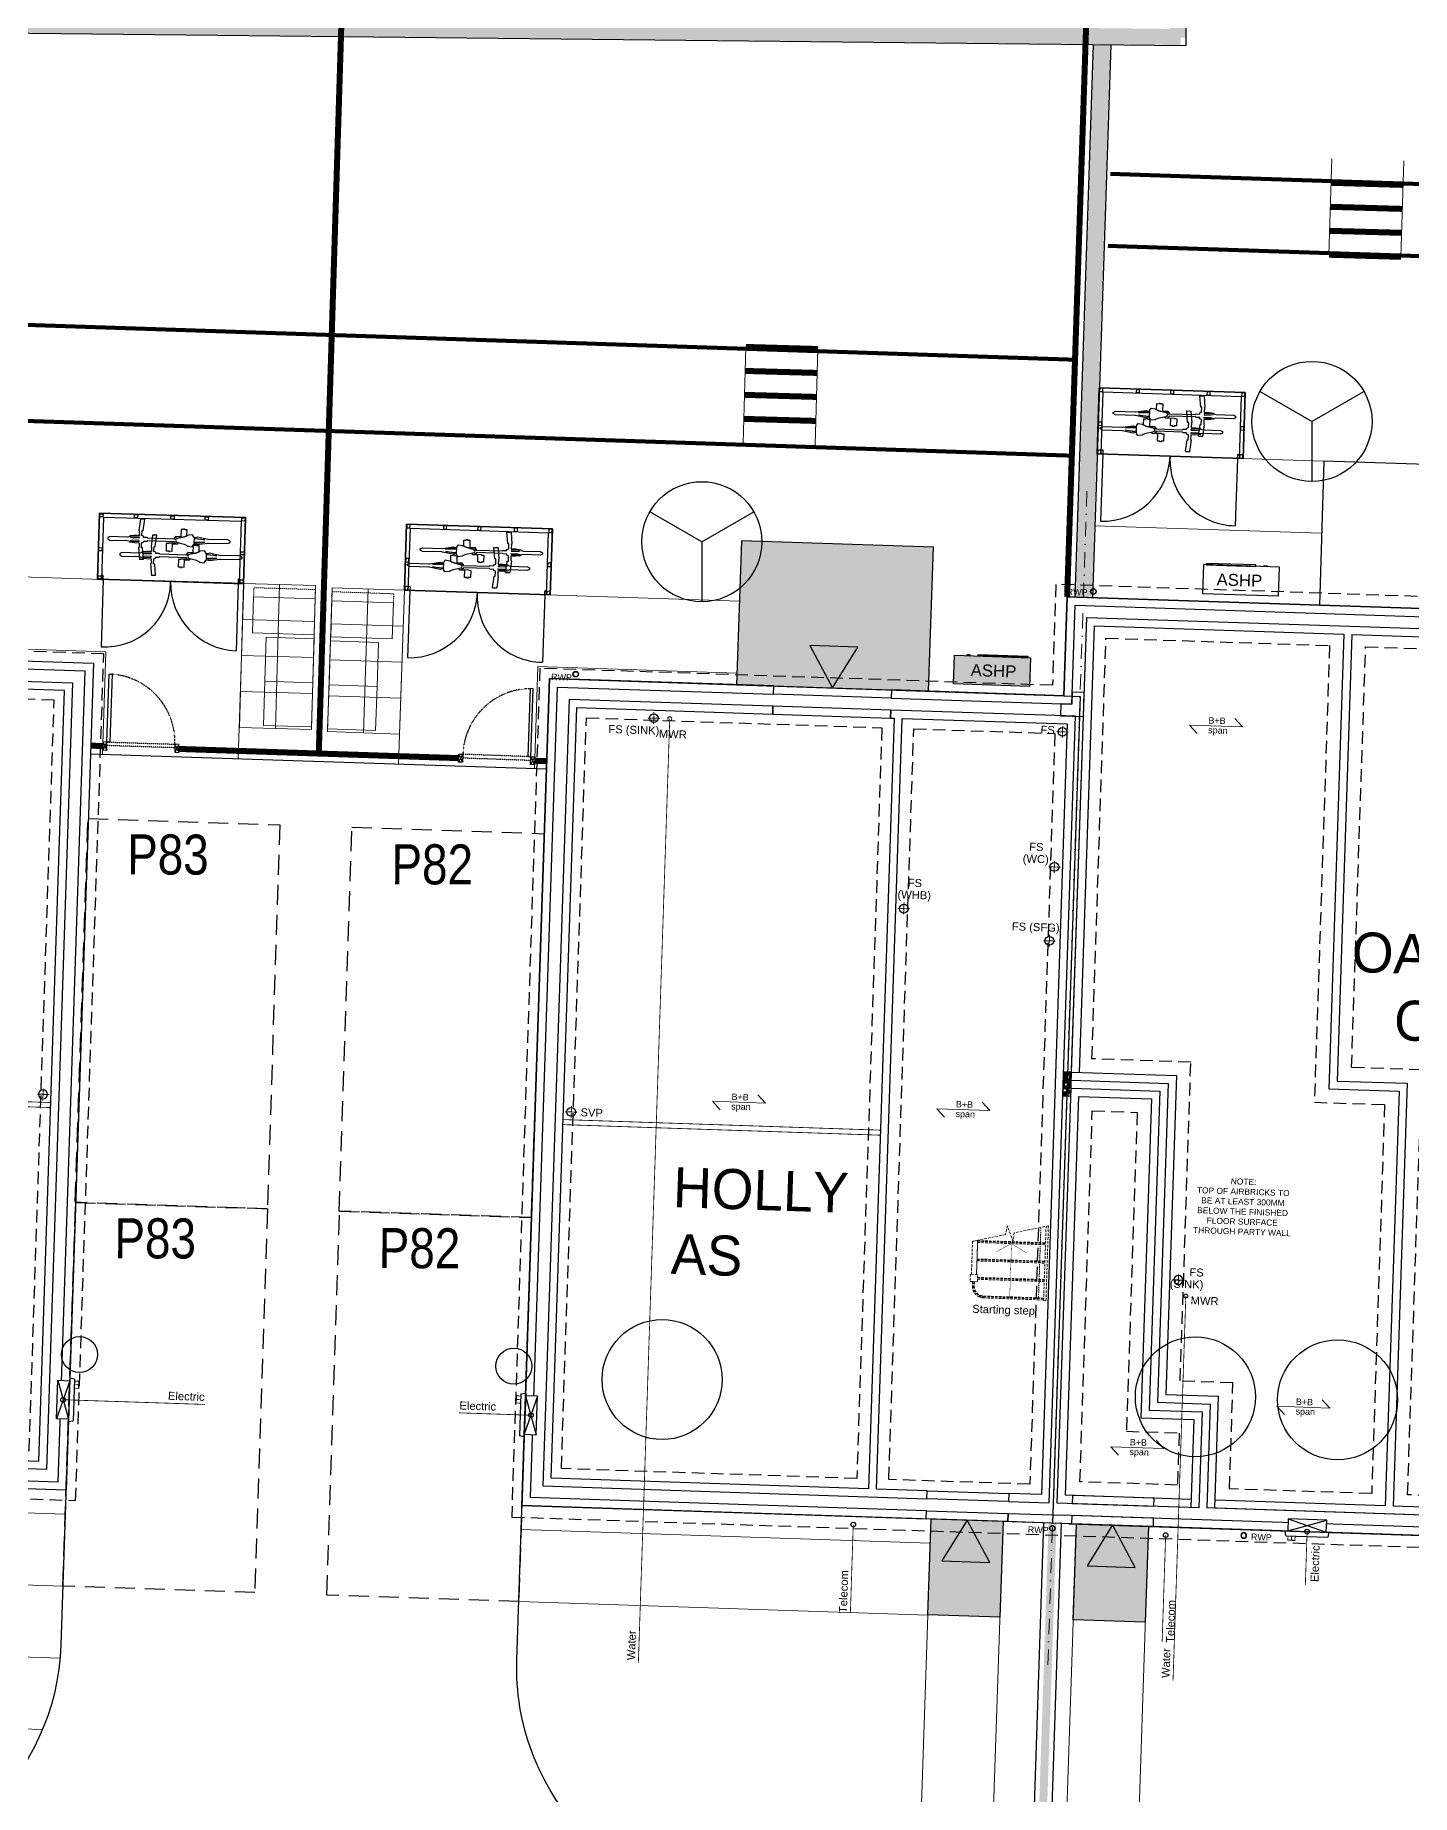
# Model space of a CAD drawing. Extents: x 287880777 to 288144713, y 62793326 to 63089570.
# Drawn here: x 288051753 to 288068952, y 62835042 to 62857032 of the extents above; entities that cross this region are included whole.
import ezdxf

# ---------------------------------------------------------------- set-up
doc = ezdxf.new("R2010")
doc.units = 0
doc.set_wipeout_variables(frame=1)
for name, pattern in [('CENTER', [2, 1.25, -0.25, 0.25, -0.25]), ('Dash', [6.35, 3.175, -3.175]), ('DASHDOT', [25.4, 12.7, -6.35, 0, -6.35]), ('DASHED', [1.4, 0.7, -0.7]), ('DASHED2', [0.375, 0.25, -0.125]), ('HIDDEN', [9.525, 6.35, -3.175])]:
    doc.linetypes.add(name, pattern=pattern)
doc.layers.get('0').update_dxf_attribs({"color": 252})
for name, color, linetype in [('drier', 3, 'Continuous'), ('NAR DETAIL', 2, 'Continuous'), ('NAR EXTERNAL WALLS', 2, 'Continuous'), ('NAR PARKING', 7, 'DASHED2'), ('NAR PATIO', 3, 'Continuous'), ('NAR PRIVATE DRIVE', 6, 'Continuous'), ('NAR PRIVATE PATH HATCH', 8, 'Continuous'), ('NAR ROLLOVERS', 76, 'DASHED'), ('NAR TENURE', 211, 'Continuous'), ('NAR_SUBS_PLANS', 7, 'Continuous'), ('Wain-Cavity Closer', 9, 'Continuous'), ('Wain-Centre Line', 10, 'Continuous'), ('Wain-Drainage Foul', 6, 'Continuous'), ('Wain-Drainage Foul Text', 2, 'Continuous'), ('Wain-Electrics', 3, 'Continuous'), ('Wain-Foundation acessories', 9, 'Continuous'), ('Wain-Foundation Line', 9, 'Continuous'), ('Wain-Meter box', 9, 'Continuous'), ('Wain-RWP', 9, 'Continuous'), ('Wain-Services Run (Electric)', 10, 'Continuous'), ('Wain-Services Run (Telecom)', 190, 'Continuous'), ('Wain-Stair 1', 2, 'Continuous'), ('Wain-Stair numbers', 9, 'Continuous'), ('Wain-Wall (External)', 4, 'Continuous')]:
    doc.layers.add(name, color=color, linetype=linetype)
for name, color, linetype, lineweight in [('EXP - STEPS', 240, 'Continuous', 18), ('NAR BIN STORAGE', 2, 'Continuous', 0), ('NAR CBF', 34, 'FENCELINE2', 0), ('NAR M4(2)', 94, 'Continuous', 30), ('NAR PATHS', 3, 'Continuous', 0), ('Wain-Text', 2, 'Continuous', 25)]:
    doc.layers.add(name, color=color, linetype=linetype, lineweight=lineweight)
for name, color, linetype, true_color in [('NAR DOOR OPENINGS', 140, 'Continuous', 0x00bfff), ('NAR EV CHARGING POINT', 3, 'Continuous', 0x00ff00), ('NAR HOUSE TYPE NAMES', 1, 'Continuous', 0xff0000), ('RL-Fittings', 252, 'Continuous', 0x8f8f8e), ('Wain-Services Run (Water', 145, 'Continuous', 0x3481b8)]:
    doc.layers.add(name, color=color, linetype=linetype, true_color=true_color)
for name, color, linetype, lineweight, true_color in [('NAR Retaining Wall', 222, 'Continuous', 13, 0xcc0099), ('Wain-Mains Water Riser', 152, 'Continuous', 25, 0x2776bb), ('Wain-Mains Water Riser Text', 152, 'Continuous', 25, 0x2776bb)]:
    doc.layers.add(name, color=color, linetype=linetype, lineweight=lineweight, true_color=true_color)
doc.styles.add('Arial', font='arial.ttf')
doc.styles.add('DD Arial Narrow', font='ARIALN.TTF', dxfattribs={"height": 100})
doc.styles.get("Standard").update_dxf_attribs({"font": 'arial.ttf'})
doc.styles.add('XREF - ARCHITECT LAYOUT$0$DD Arial Narrow', font='ARIALN.TTF', dxfattribs={"height": 100})
doc.linetypes.add('FENCELINE2', pattern='A,0.25,-0.1,[132,ltypeshp.shx,S=0.1,R=0,X=-0.1,Y=0],-0.1,1', length=1.45)

# ---------------------------------------------------------------- blocks, each defined once
blk = doc.blocks.new('Drainage Pipe')
at = {"linetype": 'CENTER', "lineweight": 13, "ltscale": 20}
for p, q in [((-41756, 78762), (-41756, 78612)), ((-41681, 78687), (-41831, 78687))]:
    blk.add_line(p, q, dxfattribs=at)
blk.add_circle((-41756, 78687), 55)
blk = doc.blocks.new('Wall mounted meter - Electric (Plan)')
blk.add_wipeout([(-7157, 85115), (-7157, 84635), (-7007, 84635), (-7007, 85115)])
for p, q in [((-7217, 85137), (-7157, 85147)), ((-7217, 85137), (-7217, 84613)), ((-7157, 85147), (-7157, 84603)), ((-7007, 85115), (-7157, 85115)), ((-7007, 84635), (-7007, 85115)), ((-7157, 84603), (-7217, 84613)), ((-7157, 84635), (-7007, 84635))]:
    blk.add_line(p, q)
at = {"color": 9}
for p, q in [((-7157, 85115), (-7007, 84635)), ((-7007, 85115), (-7157, 84635))]:
    blk.add_line(p, q, dxfattribs=at)
at = {"lineweight": 0, "insert": (-7368, 85117), "char_height": 100, "width": 133.81, "attachment_point": 1, "line_spacing_factor": 0.9}
blk.add_mtext('\\A1;\\pi78.42052,t378.42052;{\\fCalibri|b0|i0|c0|p34;E}', dxfattribs=at)
blk = doc.blocks.new('RWP')
for radius in [35, 31.5]:
    blk.add_circle((35, 35), radius)
blk = doc.blocks.new('ASHP')
at = {"transparency": 33554457}
h = blk.add_hatch(color=256, dxfattribs=at)
h.dxf.hatch_style = 1
h.paths.add_polyline_path([(548853, -2506), (548853, -2866), (547903, -2866), (547903, -2506)])
at = {"flags": 128}
blk.add_lwpolyline([(548853, -2506), (548853, -2866), (547903, -2866), (547903, -2506)], close=True, dxfattribs=at)
for points in [[(548098, -2496), (548058, -2496), (548058, -2506), (548098, -2506)], [(548199, -2488), (548821, -2488), (548821, -2506), (548199, -2506)]]:
    blk.add_lwpolyline(points, close=True)
at = {"layer": 'Wain-Electrics', "lineweight": 0, "insert": (548112, -2609), "char_height": 150, "width": 2397.38, "attachment_point": 1, "line_spacing_factor": 0.9}
blk.add_mtext('\\A1;ASHP ', dxfattribs=at)
at = {"layer": 'Wain-Text', "lineweight": 0, "insert": (548112, -2609), "char_height": 150, "width": 2397.38, "attachment_point": 1, "line_spacing_factor": 0.9}
blk.add_mtext('\\A1;ASHP ', dxfattribs=at)
blk = doc.blocks.new('Span symbol - Beam & block')
at = {"linetype": 'Continuous', "lineweight": 13}
for p, q in [((-5342, 71790), (-6007, 71790)), ((-6007, 71790), (-5906, 71689)), ((-5442, 71890), (-5342, 71790))]:
    blk.add_line(p, q, dxfattribs=at)
at = {"insert": (-5770, 71896), "char_height": 80, "attachment_point": 1, "line_spacing_factor": 0.9}
blk.add_mtext('B+B\\Pspan', dxfattribs=at)
blk = doc.blocks.new('A$C061b39e4')
at = {"layer": 'Wain-Cavity Closer'}
h = blk.add_hatch(dxfattribs=at)
h.set_pattern_fill('HOUND', color=256, scale=200, style=0)
h.set_pattern_definition([(0, (-58353.88, -215560.362), (50, 12.5), [200, -100]), (90, (-58353.88, -215560.362), (-12.5, -50), [200, -100])])
h.paths.add_polyline_path([(100, 0), (100, 300), (0, 300), (0, 0)])
at = {"layer": 'Wain-Cavity Closer', "flags": 128}
blk.add_lwpolyline([(0, 300), (0, 0), (100, 0), (100, 300)], close=True, dxfattribs=at)
blk = doc.blocks.new('A$Cee92f38c')
at = {"layer": 'NAR M4(2)', "ltscale": 10, "transparency": 33554585}
h = blk.add_hatch(color=256, dxfattribs=at)
h.dxf.hatch_style = 1
h.paths.add_polyline_path([(0, 1.2), (0.9, 1.2), (0.9, 0), (0, 0)])
at = {"layer": 'NAR M4(2)', "ltscale": 0.25}
blk.add_lwpolyline([(0, 1.2), (0, 0), (0.9, 0), (0.9, 1.2)], close=True, dxfattribs=at)
blk = doc.blocks.new('A$C3d9247a0')
at = {"layer": 'NAR DOOR OPENINGS', "transparency": 33554610}
h = blk.add_hatch(color=256, dxfattribs=at)
h.dxf.hatch_style = 1
h.paths.add_polyline_path([(450, 1200), (150, 680), (750, 680)])
at = {"layer": 'NAR DOOR OPENINGS'}
blk.add_lwpolyline([(450, 1200), (150, 680), (750, 680)], close=True, dxfattribs=at)
at = {"layer": 'NAR M4(2)', "ltscale": 10, "transparency": 33554585, "xscale": -1000, "yscale": 1000, "zscale": 1000}
blk.add_blockref('A$Cee92f38c', (900, 0), dxfattribs=at)
blk = doc.blocks.new('A$C324e72f9')
at = {"layer": 'NAR DOOR OPENINGS', "transparency": 33554610}
h = blk.add_hatch(color=256, dxfattribs=at)
h.dxf.hatch_style = 1
h.paths.add_polyline_path([(1200, 0), (900, 520), (1500, 520)])
at = {"layer": 'NAR PRIVATE PATH HATCH', "transparency": 33554597}
h = blk.add_hatch(color=256, dxfattribs=at)
h.dxf.hatch_style = 1
h.paths.add_polyline_path([(2400, 0), (0, 0), (0, 1800), (2400, 1800)])
at = {"layer": 'NAR DOOR OPENINGS'}
blk.add_lwpolyline([(1200, 0), (900, 520), (1500, 520)], close=True, dxfattribs=at)
at = {"layer": 'NAR PATIO'}
blk.add_lwpolyline([(2400, 0), (0, 0), (0, 1800), (2400, 1800)], close=True, dxfattribs=at)
blk = doc.blocks.new('A$Cfbc31330')
at = {"layer": 'RL-Fittings', "ltscale": 0.859024}
for p, q in [((1.194, 0.561), (1.252, 0.561)), ((1.211, 0.402), (1.194, 0.561)), ((1.252, 0.561), (1.269, 0.402)), ((0, 0.288), (0.033, 0.305)), ((0, 0.272), (0, 0.288)), ((0.033, 0.255), (0, 0.272)), ((0.033, 0.305), (0.301, 0.305)), ((0.301, 0.255), (0.033, 0.255)), ((0.301, 0.305), (0.309, 0.305)), ((0.309, 0.255), (0.301, 0.255)), ((0.309, 0.305), (0.459, 0.331)), ((0.459, 0.23), (0.309, 0.255)), ((0.467, 0.314), (0.351, 0.297)), ((0.351, 0.297), (0.501, 0.306)), ((0.468, 0.247), (0.351, 0.264)), ((0.351, 0.264), (0.501, 0.255)), ((0.459, 0.331), (0.484, 0.322)), ((0.501, 0.306), (0.467, 0.314)), ((0.501, 0.255), (0.468, 0.247)), ((0.484, 0.322), (0.509, 0.331)), ((0.501, 0.322), (0.501, 0.239)), ((0.509, 0.339), (0.526, 0.364)), ((0.509, 0.331), (0.509, 0.339)), ((0.526, 0.364), (0.584, 0.356)), ((0.584, 0.356), (0.601, 0.347)), ((0.601, 0.431), (0.634, 0.431)), ((0.601, 0.347), (0.601, 0.431)), ((0.601, 0.347), (0.634, 0.331)), ((0.634, 0.331), (0.601, 0.347)), ((0.634, 0.439), (0.651, 0.439)), ((0.634, 0.431), (0.634, 0.439)), ((0.634, 0.331), (0.71, 0.314)), ((0.71, 0.314), (0.634, 0.331)), ((0.71, 0.247), (0.635, 0.231)), ((0.651, 0.439), (0.651, 0.431)), ((0.651, 0.431), (0.684, 0.431)), ((0.684, 0.431), (0.685, 0.331)), ((0.685, 0.331), (0.76, 0.331)), ((0.71, 0.314), (0.743, 0.306)), ((0.743, 0.306), (0.71, 0.314)), ((0.743, 0.256), (0.71, 0.247)), ((0.726, 0.247), (0.718, 0.247)), ((0.726, 0.231), (0.726, 0.247)), ((0.743, 0.306), (0.76, 0.289)), ((0.76, 0.289), (0.743, 0.306)), ((0.76, 0.272), (0.743, 0.256)), ((0.76, 0.331), (0.76, 0.314)), ((0.76, 0.314), (0.776, 0.314)), ((0.76, 0.289), (0.76, 0.281)), ((0.76, 0.281), (0.76, 0.289)), ((0.76, 0.247), (0.76, 0.239)), ((0.776, 0.247), (0.76, 0.247)), ((0.776, 0.314), (0.776, 0.297)), ((0.776, 0.297), (1.144, 0.298)), ((0.776, 0.264), (0.776, 0.247)), ((1.144, 0.264), (0.776, 0.264)), ((1.144, 0.298), (1.152, 0.306)), ((1.152, 0.256), (1.144, 0.264)), ((1.152, 0.306), (1.202, 0.306)), ((1.202, 0.256), (1.152, 0.256)), ((1.202, 0.323), (1.227, 0.331)), ((1.202, 0.306), (1.202, 0.323)), ((1.202, 0.239), (1.202, 0.256)), ((1.227, 0.402), (1.211, 0.402)), ((1.227, 0.331), (1.227, 0.402)), ((1.269, 0.402), (1.261, 0.394)), ((1.265, 0.398), (1.261, 0.331)), ((1.261, 0.331), (1.327, 0.331)), ((1.269, 0.314), (1.261, 0.298)), ((1.261, 0.298), (1.352, 0.298)), ((1.261, 0.264), (1.352, 0.264)), ((1.269, 0.248), (1.261, 0.264)), ((1.386, 0.315), (1.269, 0.314)), ((1.386, 0.248), (1.269, 0.248)), ((1.327, 0.331), (1.394, 0.323)), ((1.352, 0.298), (1.386, 0.306)), ((1.352, 0.264), (1.386, 0.256)), ((1.394, 0.323), (1.394, 0.315)), ((1.394, 0.315), (1.428, 0.306)), ((1.428, 0.256), (1.394, 0.248)), ((1.394, 0.248), (1.394, 0.239)), ((1.428, 0.306), (1.67, 0.306)), ((1.67, 0.256), (1.428, 0.256)), ((1.67, 0.306), (1.698, 0.292)), ((1.698, 0.271), (1.67, 0.256)), ((1.698, 0.292), (1.698, 0.271)), ((0.484, 0.239), (0.459, 0.23)), ((0.509, 0.23), (0.484, 0.239)), ((0.509, 0.222), (0.509, 0.23)), ((0.526, 0.197), (0.509, 0.222)), ((0.584, 0.205), (0.526, 0.197)), ((0.601, 0.214), (0.584, 0.205)), ((0.635, 0.231), (0.601, 0.214)), ((0.801, 0.231), (0.726, 0.231)), ((0.76, 0.239), (0.852, 0.239)), ((0.802, 0.13), (0.801, 0.231)), ((0.835, 0.13), (0.802, 0.13)), ((0.835, 0.122), (0.835, 0.13)), ((0.852, 0.122), (0.835, 0.122)), ((0.852, 0.239), (0.852, 0.231)), ((0.852, 0.231), (0.885, 0.231)), ((0.885, 0.131), (0.852, 0.13)), ((0.852, 0.13), (0.852, 0.122)), ((0.885, 0.231), (0.885, 0.131)), ((1.194, 0.001), (1.211, 0.16)), ((1.194, 0), (1.253, 0)), ((1.227, 0.231), (1.202, 0.239)), ((1.211, 0.16), (1.227, 0.16)), ((1.227, 0.16), (1.227, 0.231)), ((1.269, 0.16), (1.252, 0.001)), ((1.261, 0.231), (1.261, 0.168)), ((1.327, 0.231), (1.261, 0.231)), ((1.261, 0.168), (1.269, 0.16)), ((1.394, 0.239), (1.327, 0.231))]:
    blk.add_line(p, q, dxfattribs=at)

msp = doc.modelspace()

# ---------------------------------------------------------------- linework, layer by layer
at = {"layer": 'Defpoints'}
for points in [[(288045853, 62849402), (288052482, 62849182), (288052138, 62838847), (288045509, 62839068)], [(288064605, 62848776), (288064808, 62848769), (288064464, 62838434)]]:
    msp.add_lwpolyline(points, dxfattribs=at)
at = {"layer": 'drier'}
for p, q in [((288067705, 62852205), (288067055, 62852580)), ((288067705, 62852205), (288068354, 62852580)), ((288067705, 62852205), (288067705, 62851455)), ((288060082, 62850702), (288059432, 62851077)), ((288060082, 62850702), (288060731, 62851077)), ((288060082, 62850702), (288060082, 62849952))]:
    msp.add_line(p, q, dxfattribs=at)
for centre in [(288067705, 62852205), (288060082, 62850702)]:
    msp.add_circle(centre, 750, dxfattribs=at)
at = {"layer": 'EXP - STEPS'}
for p, q in [((288067917, 62854288), (288067951, 62855487)), ((288068817, 62854262), (288068851, 62855461)), ((288060633, 62853136), (288060598, 62851937)), ((288061532, 62853110), (288061498, 62851911))]:
    msp.add_line(p, q, dxfattribs=at)
at = {"layer": 'EXP - STEPS', "const_width": 75}
for points in [[(288068843, 62855161), (288067943, 62855187)], [(288068834, 62854861), (288067934, 62854887)], [(288068825, 62854562), (288067926, 62854587)], [(288068817, 62854262), (288067917, 62854288)], [(288061532, 62853110), (288060633, 62853136)], [(288061524, 62852811), (288060624, 62852836)], [(288061515, 62852511), (288060616, 62852537)], [(288061507, 62852211), (288060607, 62852237)]]:
    msp.add_lwpolyline(points, dxfattribs=at)
at = {"layer": 'NAR BIN STORAGE', "linetype": 'Dash', "ltscale": 0.025}
for points in [[(288054482, 62850012), (288054485, 62850127), (288055255, 62850104), (288055251, 62849989)], [(288056229, 62849936), (288056233, 62850051), (288055463, 62850077), (288055460, 62849962)]]:
    msp.add_lwpolyline(points, dxfattribs=at)
at = {"layer": 'NAR BIN STORAGE'}
for points in [[(288055251, 62849989), (288054482, 62850012), (288054469, 62849562), (288055238, 62849540)], [(288055460, 62849962), (288056229, 62849936), (288056214, 62849486), (288055445, 62849512)], [(288055237, 62849490), (288054637, 62849507), (288054622, 62848957), (288055221, 62848940)], [(288055443, 62849462), (288056043, 62849442), (288056024, 62848892), (288055425, 62848912)], [(288055221, 62848940), (288054622, 62848957), (288054606, 62848407), (288055205, 62848390)], [(288055425, 62848912), (288056024, 62848892), (288056006, 62848343), (288055406, 62848363)]]:
    msp.add_lwpolyline(points, close=True, dxfattribs=at)
at = {"layer": 'NAR CBF', "linetype": 'DASHED', "ltscale": 500, "transparency": 33554687, "const_width": 75}
msp.add_lwpolyline([(288055361, 62850156), (288055583, 62857328)], dxfattribs=at)
at = {"layer": 'NAR CBF', "ltscale": 1200, "transparency": 33554687, "const_width": 75}
for points in [[(288064646, 62850014), (288064886, 62857229)], [(288055295, 62848028), (288055361, 62850156)], [(288052598, 62848148), (288052448, 62848153)], [(288053547, 62848112), (288057045, 62847997)], [(288057995, 62847964), (288058144, 62847959)]]:
    msp.add_lwpolyline(points, dxfattribs=at)
at = {"layer": 'NAR DETAIL', "ltscale": 0.5}
for points in [[(288065048, 62852626), (288065021, 62851802), (288066845, 62851741), (288066872, 62852566), (288065048, 62852626)], [(288054380, 62851005), (288054357, 62850180), (288052532, 62850233), (288052556, 62851057), (288054380, 62851005)], [(288056392, 62850921), (288056365, 62850097), (288058189, 62850036), (288058216, 62850861), (288056392, 62850921)]]:
    msp.add_lwpolyline(points, dxfattribs=at)
for points in [[(288065021, 62851802), (288065048, 62852626), (288066872, 62852566), (288066845, 62851741)], [(288054357, 62850180), (288054380, 62851005), (288052556, 62851057), (288052532, 62850233)], [(288056365, 62850097), (288056392, 62850921), (288058216, 62850861), (288058189, 62850036)]]:
    msp.add_lwpolyline(points, close=True, dxfattribs=at)
at = {"layer": 'NAR DETAIL', "elevation": 0, "flags": 128}
msp.add_lwpolyline([(288066349, 62850415), (288066338, 62850055), (288067287, 62850024), (288067299, 62850384)], close=True, dxfattribs=at)
at = {"layer": 'NAR DETAIL', "elevation": 0}
for points in [[(288067004, 62850411), (288066382, 62850431), (288066381, 62850414), (288067003, 62850394)], [(288067104, 62850401), (288067144, 62850399), (288067144, 62850389), (288067104, 62850391)]]:
    msp.add_lwpolyline(points, close=True, dxfattribs=at)
at = {"layer": 'NAR DETAIL', "flags": 128}
for points in [[(288052649, 62848198), (288052676, 62849048), (288052714, 62849046), (288052687, 62848197)], [(288057946, 62848015), (288057976, 62848865), (288057938, 62848866), (288057908, 62848017)], [(288052646, 62848098), (288052649, 62848198), (288052599, 62848200), (288052596, 62848100)], [(288053546, 62848069), (288053549, 62848169), (288053499, 62848171), (288053496, 62848071)], [(288057043, 62847947), (288057047, 62848046), (288057097, 62848045), (288057093, 62847945)], [(288057943, 62847916), (288057946, 62848015), (288057996, 62848014), (288057993, 62847914)]]:
    msp.add_lwpolyline(points, close=True, dxfattribs=at)
for points in [[(288052649, 62848198), (288052596, 62848100)], [(288052599, 62848200), (288052646, 62848098)], [(288053549, 62848169), (288053496, 62848071)], [(288053499, 62848171), (288053546, 62848069)], [(288057097, 62848045), (288057043, 62847947)], [(288057047, 62848046), (288057093, 62847945)], [(288057996, 62848014), (288057943, 62847916)], [(288057946, 62848015), (288057993, 62847914)]]:
    msp.add_lwpolyline(points, dxfattribs=at)
at = {"layer": 'NAR DETAIL', "linetype": 'DASHED', "ltscale": 0.005, "flags": 128}
for points in [[(288052649, 62848198), (288053499, 62848171), (288053497, 62848127), (288052648, 62848154)], [(288057946, 62848015), (288057097, 62848045), (288057095, 62848001), (288057945, 62847971)]]:
    msp.add_lwpolyline(points, close=True, dxfattribs=at)
at = {"layer": 'NAR DETAIL', "linetype": 'DASHED', "ltscale": 0.2}
for centre, start, end in [((288052649, 62848198), 358.1624, 85.7425), ((288057946, 62848015), 90.4453, 178.0254)]:
    msp.add_arc(centre, 850, start, end, dxfattribs=at)
at = {"layer": 'NAR EV CHARGING POINT'}
msp.add_circle((288057733, 62840399), 225, dxfattribs=at)
at = {"layer": 'NAR EXTERNAL WALLS'}
for points in [[(288064605, 62878997), (288066178, 62878994), (288066128, 62856901), (288046217, 62857112), (288045961, 62849399)], [(288064746, 62850010), (288064976, 62856913)], [(288065191, 62856911), (288064961, 62850003)], [(288064192, 62833511), (288064356, 62838438)], [(288064571, 62838436), (288064407, 62833504)]]:
    msp.add_lwpolyline(points, dxfattribs=at)
at = {"layer": 'NAR PARKING', "ltscale": 1000}
for points in [[(288054811, 62847163), (288054652, 62842366), (288052253, 62842446), (288052413, 62847243)], [(288058110, 62847053), (288057950, 62842256), (288055551, 62842336), (288055711, 62847133)]]:
    msp.add_lwpolyline(points, close=True, dxfattribs=at)
at = {"layer": 'NAR PATHS'}
for points in [[(288067855, 62851707), (288065021, 62851802)], [(288067825, 62850808), (288064991, 62850902)], [(288050179, 62850309), (288054361, 62850173), (288054289, 62847990)], [(288054806, 62850167), (288054755, 62848368)], [(288055915, 62850112), (288055855, 62848313)], [(288060551, 62849957), (288056365, 62850097), (288056292, 62847920)], [(288054344, 62849730), (288055243, 62849705)], [(288056350, 62849647), (288055450, 62849677)], [(288050149, 62849409), (288052637, 62849327), (288052594, 62848043)], [(288054331, 62849281), (288055230, 62849255)], [(288056335, 62849197), (288055435, 62849227)], [(288060521, 62849058), (288058034, 62849141), (288057991, 62847864)], [(288054318, 62848831), (288055217, 62848805)], [(288056320, 62848748), (288055420, 62848777)], [(288052098, 62837648), (288046088, 62837848), (288046128, 62839047), (288047027, 62839017), (288047017, 62838718), (288052128, 62838548)], [(288057825, 62838358), (288062936, 62838188), (288062946, 62838489), (288063845, 62838459), (288063681, 62833528)], [(288064598, 62833497), (288064762, 62838429), (288065662, 62838399), (288065498, 62833467)], [(288062782, 62833558), (288062906, 62837288), (288057795, 62837458)], [(288052064, 62836749), (288038815, 62837190)], [(288051842, 62835856), (288049007, 62835950), (288048977, 62835050), (288041781, 62835290), (288041811, 62836189), (288038977, 62836284)]]:
    msp.add_lwpolyline(points, dxfattribs=at)
for points in [[(288055256, 62850154), (288054357, 62850180), (288054305, 62848381), (288055204, 62848355)], [(288055465, 62850127), (288056365, 62850097), (288056305, 62848298), (288055405, 62848328)]]:
    msp.add_lwpolyline(points, close=True, dxfattribs=at)
at = {"layer": 'NAR PATIO'}
msp.add_lwpolyline([(288067798, 62849908), (288069597, 62849851), (288069654, 62851650), (288067855, 62851707)], close=True, dxfattribs=at)
at = {"layer": 'NAR Retaining Wall', "linetype": 'DASHED', "ltscale": 250}
for points, const_width in [([(288066021, 62857002), (288066063, 62875524)], 200), ([(288066063, 62857009), (288046113, 62857221)], 200), ([(288065084, 62856912), (288064854, 62850007)], 200), ([(288064464, 62838437), (288064300, 62833507)], 100)]:
    msp.add_lwpolyline(points, dxfattribs=dict(at, const_width=const_width))
at = {"layer": 'NAR ROLLOVERS', "ltscale": 500, "const_width": 50}
for points in [[(288076957, 62854911), (288065185, 62855299)], [(288076786, 62854016), (288065155, 62854399)], [(288046100, 62853596), (288064745, 62852976)], [(288046060, 62852397), (288064705, 62851777)]]:
    msp.add_lwpolyline(points, dxfattribs=at)
at = {"layer": 'NAR TENURE'}
for centre in [(288059586, 62840231), (288066248, 62840015), (288068025, 62839978)]:
    msp.add_circle(centre, 750, dxfattribs=at)
at = {"layer": 'RL-Fittings', "ltscale": 0.859024}
for p, q in [((288065091, 62851799), (288065063, 62850957)), ((288066775, 62851743), (288066747, 62850901)), ((288052602, 62850231), (288052578, 62849388)), ((288054287, 62850182), (288054262, 62849340)), ((288056434, 62850094), (288056406, 62849252)), ((288058119, 62850038), (288058091, 62849196))]:
    msp.add_line(p, q, dxfattribs=at)
at = {"layer": 'RL-Fittings', "ltscale": 0.859024, "flags": 128}
for points in [[(288065091, 62851799), (288065021, 62851802), (288065048, 62852626), (288066872, 62852566), (288066845, 62851741), (288066795, 62851743)], [(288065071, 62851800), (288065097, 62852575), (288066821, 62852517), (288066795, 62851743)], [(288054287, 62850182), (288054357, 62850180), (288054380, 62851005), (288052556, 62851057), (288052532, 62850233), (288052582, 62850231)], [(288054307, 62850182), (288054329, 62850956), (288052605, 62851006), (288052582, 62850231)], [(288056434, 62850094), (288056365, 62850097), (288056392, 62850921), (288058216, 62850861), (288058189, 62850036), (288058139, 62850038)], [(288056414, 62850095), (288056440, 62850870), (288058164, 62850812), (288058139, 62850038)]]:
    msp.add_lwpolyline(points, dxfattribs=at)
for points in [[(288065053, 62852621), (288065052, 62852581), (288065092, 62852580), (288065093, 62852620), (288065053, 62852621)], [(288065511, 62852606), (288065510, 62852566), (288065550, 62852565), (288065551, 62852605), (288065511, 62852606)], [(288065939, 62852592), (288065938, 62852552), (288065978, 62852550), (288065979, 62852590), (288065939, 62852592)], [(288066394, 62852576), (288066393, 62852536), (288066433, 62852535), (288066434, 62852575), (288066394, 62852576)], [(288066827, 62852562), (288066826, 62852522), (288066866, 62852521), (288066867, 62852561), (288066827, 62852562)], [(288065039, 62852197), (288065038, 62852157), (288065078, 62852156), (288065079, 62852196), (288065039, 62852197)], [(288066813, 62852138), (288066812, 62852098), (288066852, 62852097), (288066853, 62852137), (288066813, 62852138)], [(288065028, 62851847), (288065026, 62851807), (288065066, 62851805), (288065067, 62851845), (288065028, 62851847)], [(288065073, 62851850), (288065093, 62851849), (288065091, 62851799), (288065071, 62851800), (288065073, 62851850)], [(288066777, 62851793), (288066797, 62851793), (288066795, 62851743), (288066775, 62851743), (288066777, 62851793)], [(288066802, 62851787), (288066800, 62851748), (288066840, 62851746), (288066842, 62851786), (288066802, 62851787)], [(288052601, 62851051), (288052600, 62851011), (288052560, 62851012), (288052561, 62851052), (288052601, 62851051)], [(288053034, 62851039), (288053033, 62850999), (288052993, 62851000), (288052994, 62851040), (288053034, 62851039)], [(288053489, 62851025), (288053488, 62850985), (288053448, 62850987), (288053449, 62851027), (288053489, 62851025)], [(288053917, 62851013), (288053916, 62850973), (288053876, 62850974), (288053877, 62851014), (288053917, 62851013)], [(288054375, 62851000), (288054374, 62850960), (288054334, 62850961), (288054335, 62851001), (288054375, 62851000)], [(288056397, 62850916), (288056395, 62850876), (288056435, 62850875), (288056437, 62850915), (288056397, 62850916)], [(288056855, 62850901), (288056853, 62850861), (288056893, 62850860), (288056895, 62850900), (288056855, 62850901)], [(288057283, 62850887), (288057281, 62850847), (288057321, 62850845), (288057323, 62850885), (288057283, 62850887)], [(288057738, 62850872), (288057737, 62850832), (288057777, 62850830), (288057778, 62850870), (288057738, 62850872)], [(288058171, 62850857), (288058169, 62850817), (288058209, 62850816), (288058211, 62850856), (288058171, 62850857)], [(288052589, 62850627), (288052587, 62850587), (288052548, 62850588), (288052549, 62850628), (288052589, 62850627)], [(288054363, 62850576), (288054362, 62850536), (288054322, 62850537), (288054323, 62850577), (288054363, 62850576)], [(288056383, 62850492), (288056381, 62850452), (288056421, 62850451), (288056423, 62850491), (288056383, 62850492)], [(288058157, 62850433), (288058155, 62850393), (288058195, 62850392), (288058197, 62850432), (288058157, 62850433)], [(288052579, 62850276), (288052577, 62850236), (288052537, 62850237), (288052539, 62850277), (288052579, 62850276)], [(288052604, 62850281), (288052584, 62850281), (288052582, 62850231), (288052602, 62850231), (288052604, 62850281)], [(288054308, 62850232), (288054288, 62850232), (288054287, 62850182), (288054307, 62850182), (288054308, 62850232)], [(288054353, 62850225), (288054352, 62850185), (288054312, 62850187), (288054313, 62850226), (288054353, 62850225)], [(288056371, 62850142), (288056370, 62850102), (288056410, 62850100), (288056411, 62850140), (288056371, 62850142)], [(288056416, 62850145), (288056436, 62850144), (288056434, 62850094), (288056414, 62850095), (288056416, 62850145)], [(288058120, 62850088), (288058140, 62850088), (288058139, 62850038), (288058119, 62850038), (288058120, 62850088)], [(288058145, 62850083), (288058144, 62850043), (288058184, 62850041), (288058185, 62850081), (288058145, 62850083)]]:
    msp.add_lwpolyline(points, close=True, dxfattribs=at)
at = {"layer": 'RL-Fittings', "ltscale": 0.859024}
for centre, radius, start, end in [((288065085, 62851806), 849, 268.4976, 357.6903), ((288066752, 62851722), 821, 176.5525, 269.6354), ((288052624, 62850208), 821, 266.813, 359.8959), ((288054293, 62850188), 849, 178.7581, 267.9508), ((288056429, 62850101), 849, 268.4976, 357.6903), ((288058096, 62850017), 821, 176.5525, 269.6354)]:
    msp.add_arc(centre, radius, start, end, dxfattribs=at)
at = {"layer": 'Wain-Cavity Closer', "flags": 128}
msp.add_lwpolyline([(288064704, 62848672), (288064567, 62848677), (288064562, 62848527), (288064849, 62848517), (288064859, 62848817), (288064709, 62848822)], close=True, dxfattribs=at)
at = {"layer": 'Wain-Centre Line', "linetype": 'DASHDOT', "lineweight": 15, "ltscale": 15}
msp.add_line((288064893, 62851332), (288064400, 62836520), dxfattribs=at)
at = {"layer": 'Wain-Foundation Line', "linetype": 'HIDDEN', "ltscale": 25}
for p, q in [((288065520, 62843570), (288065387, 62839585)), ((288065387, 62839585), (288066047, 62839563))]:
    msp.add_line(p, q, dxfattribs=at)
for points in [[(288045505, 62838944), (288052258, 62838720), (288052610, 62849301), (288045857, 62849526)], [(288066047, 62839563), (288066025, 62838913), (288064806, 62838954), (288064960, 62843589), (288065520, 62843570)]]:
    msp.add_lwpolyline(points, dxfattribs=at)
for points in [[(288066059, 62840213), (288066191, 62844198), (288064956, 62844239), (288065131, 62849497), (288067925, 62849404), (288067735, 62843696), (288068612, 62843667), (288068451, 62838806), (288066674, 62838865), (288066718, 62840191)], [(288068375, 62849389), (288071202, 62849295), (288070851, 62838726), (288068900, 62838791), (288069077, 62844102), (288068200, 62844131)], [(288047986, 62839462), (288051678, 62839339), (288051990, 62848722), (288048298, 62848844)], [(288062018, 62838995), (288058327, 62839118), (288058639, 62848500), (288062331, 62848377)], [(288062730, 62848364), (288064492, 62848305), (288064180, 62838923), (288062418, 62838982)]]:
    msp.add_lwpolyline(points, close=True, dxfattribs=at)
at = {"layer": 'Wain-Mains Water Riser', "lineweight": 0}
for centre in [(288059681, 62848489), (288066129, 62841274)]:
    msp.add_circle(centre, 25, dxfattribs=at)
at = {"layer": 'Wain-Services Run (Telecom)', "const_width": 10}
for points in [[(288061974, 62838418), (288061938, 62837321)], [(288065877, 62838288), (288065833, 62836954)]]:
    msp.add_lwpolyline(points, dxfattribs=at)
at = {"layer": 'Wain-Services Run (Telecom)'}
for centre in [(288061974, 62838418), (288065877, 62838288)]:
    msp.add_circle(centre, 29, dxfattribs=at)
at = {"layer": 'Wain-Services Run (Water', "const_width": 10}
for points in [[(288059681, 62848489), (288059289, 62836690)], [(288066129, 62841274), (288065969, 62836468)]]:
    msp.add_lwpolyline(points, dxfattribs=at)
at = {"layer": 'Wain-Stair 1', "linetype": 'HIDDEN', "lineweight": 9, "ltscale": 5}
for p, q in [((288063528, 62841972), (288063514, 62841544)), ((288063528, 62841968), (288064376, 62841940)), ((288063464, 62841959), (288063450, 62841546)), ((288063527, 62841944), (288064375, 62841916)), ((288063528, 62841959), (288064376, 62841931)), ((288063520, 62841738), (288064368, 62841710)), ((288063520, 62841729), (288064368, 62841701)), ((288063520, 62841714), (288064368, 62841686)), ((288063464, 62841456), (288063462, 62841401)), ((288063479, 62841455), (288063477, 62841400)), ((288063488, 62841455), (288063486, 62841400)), ((288063525, 62841484), (288064360, 62841456)), ((288063526, 62841508), (288064361, 62841480)), ((288063526, 62841499), (288064361, 62841471)), ((288063602, 62841251), (288064352, 62841226)), ((288063603, 62841275), (288064353, 62841250)), ((288063603, 62841266), (288064353, 62841241)), ((288064352, 62841217), (288064381, 62841216))]:
    msp.add_line(p, q, dxfattribs=at)
at = {"layer": 'Wain-Stair 1', "linetype": 'HIDDEN', "lineweight": 9, "ltscale": 3}
msp.add_line((288064318, 62842132), (288064288, 62841243), dxfattribs=at)
at = {"layer": 'Wain-Stair 1', "linetype": 'HIDDEN', "lineweight": 9, "ltscale": 5}
for points in [[(288063464, 62841959), (288063450, 62841546), (288063437, 62841547), (288063434, 62841457), (288063524, 62841454), (288063527, 62841544), (288063514, 62841544), (288063528, 62841972)], [(288063434, 62841457), (288063524, 62841454), (288063527, 62841544), (288063437, 62841547)]]:
    msp.add_lwpolyline(points, close=True, dxfattribs=at)
for points in [[(288064412, 62842152), (288063986, 62842065), (288063969, 62841958), (288063901, 62842152), (288063875, 62842043), (288063464, 62841959)], [(288064352, 62841217), (288064383, 62842146)], [(288064412, 62842152), (288064381, 62841216)]]:
    msp.add_lwpolyline(points, dxfattribs=at)
for radius in [145, 130, 121]:
    msp.add_arc((288063607, 62841396), radius, 178.0939, 268.0939, dxfattribs=at)
at = {"layer": 'Wain-Stair numbers', "const_width": 5}
for points in [[(288064134, 62841816), (288063951, 62841930), (288063762, 62841829)], [(288063951, 62841930), (288063928, 62841240)]]:
    msp.add_lwpolyline(points, dxfattribs=at)
at = {"layer": 'Wain-Wall (External)'}
for p, q in [((288064698, 62843972), (288065907, 62843932)), ((288064701, 62844072), (288066011, 62844029)), ((288066011, 62844029), (288065878, 62840044)), ((288065701, 62843739), (288065568, 62839754)), ((288065804, 62843836), (288065671, 62839850)), ((288065907, 62843932), (288065775, 62839947)), ((288065878, 62840044), (288066538, 62840022)), ((288065671, 62839850), (288066331, 62839828)), ((288065775, 62839947), (288066434, 62839925)), ((288066331, 62839828), (288066291, 62838629)), ((288066434, 62839925), (288066391, 62838626)), ((288065568, 62839754), (288066228, 62839732)), ((288066228, 62839732), (288066191, 62838632))]:
    msp.add_line(p, q, dxfattribs=at)
for points in [[(288064666, 62838430), (288071335, 62838209), (288071720, 62849781), (288064646, 62850014), (288064605, 62848776), (288062451, 62848850), (288062448, 62848747), (288064704, 62848672), (288064745, 62849909), (288071614, 62849681), (288071236, 62838314), (288064567, 62838536)], [(288064698, 62843972), (288064890, 62849754), (288071459, 62849536), (288071091, 62838469), (288066391, 62838626)], [(288064701, 62844072), (288064890, 62849754), (288071459, 62849536), (288071091, 62838469), (288066491, 62838622), (288066538, 62840022)], [(288064801, 62844069), (288064987, 62849651), (288068105, 62849547)], [(288068105, 62849547), (288067916, 62843865), (288068793, 62843836), (288068621, 62838652)], [(288068205, 62849544), (288068019, 62843962), (288068896, 62843933), (288068721, 62838648)], [(288068205, 62849544), (288071356, 62849439), (288070994, 62838573), (288068721, 62838648)], [(288049673, 62849023), (288052221, 62848938), (288051894, 62839108), (288047097, 62839268), (288047100, 62839368), (288047732, 62839347), (288048053, 62848976), (288045991, 62849045), (288045671, 62839415), (288046078, 62839402), (288046075, 62839302), (288045568, 62839319), (288045895, 62849148), (288048201, 62849072), (288048198, 62848972), (288048153, 62848973), (288047832, 62839343), (288051797, 62839211), (288052118, 62848841), (288049669, 62848923), (288049673, 62849023)], [(288060971, 62848647), (288058423, 62848731), (288058096, 62838902), (288062893, 62838742), (288062896, 62838842), (288062264, 62838863), (288062585, 62848493), (288064646, 62848424), (288064325, 62838795), (288063918, 62838808), (288063915, 62838708), (288064422, 62838691), (288064749, 62848521), (288062443, 62848598), (288062440, 62848498), (288062485, 62848496), (288062164, 62838866), (288058199, 62838998), (288058519, 62848628), (288060968, 62848547), (288060971, 62848647)], [(288066291, 62838629), (288064522, 62838688), (288064695, 62843873), (288065804, 62843836)], [(288066194, 62838732), (288064625, 62838785), (288064791, 62843769), (288065701, 62843739)], [(288068621, 62838652), (288066494, 62838722)], [(288064666, 62838430), (288063907, 62838456), (288063910, 62838558), (288064617, 62838535)]]:
    msp.add_lwpolyline(points, dxfattribs=at)
for points in [[(288049681, 62849275), (288052482, 62849182), (288052138, 62838847), (288047088, 62839015), (288047092, 62839118), (288052039, 62838953), (288052376, 62849083), (288049678, 62849172)], [(288060980, 62848899), (288058179, 62848992), (288057835, 62838658), (288062885, 62838490), (288062888, 62838592), (288057941, 62838757), (288058278, 62848886), (288060976, 62848796)], [(288060980, 62848899), (288062451, 62848850), (288062448, 62848747), (288060976, 62848796)], [(288062443, 62848598), (288060971, 62848647), (288060968, 62848547), (288062440, 62848498)], [(288063915, 62838708), (288062893, 62838742), (288062896, 62838842), (288063918, 62838808)], [(288065735, 62838748), (288064713, 62838782), (288064709, 62838682), (288065731, 62838648)], [(288062888, 62838592), (288063910, 62838558), (288063907, 62838456), (288062885, 62838490)], [(288065726, 62838498), (288064704, 62838532), (288064701, 62838429), (288065723, 62838395)]]:
    msp.add_lwpolyline(points, close=True, dxfattribs=at)
at = {"layer": 'Wain-Wall (External)', "linetype": 'HIDDEN', "ltscale": 10, "const_width": 10}
for points in [[(288051947, 62843693), (288047981, 62843825), (288047979, 62843762), (288051944, 62843630)], [(288058348, 62843480), (288062313, 62843348), (288062311, 62843285), (288058346, 62843417)]]:
    msp.add_lwpolyline(points, close=True, dxfattribs=at)

# ---------------------------------------------------------------- block references
at = {"layer": 'NAR DETAIL', "rotation": 358.0939209224375}
msp.add_blockref('ASHP', (287515722, 62870012), dxfattribs=at)
at = {"layer": 'NAR EV CHARGING POINT', "ltscale": 0.5}
for p, xscale, yscale, zscale, rotation in [((288065213, 62852058), 900.0000000000005, 900.0000000000005, 900.0000000000005, 358.0939282845883), ((288065050, 62851867), 900.0000000000005, 900.0000000000005, 900.0000000000005, 358.0939282845883), ((288054181, 62850448), -899.9999999999995, 900, 900, 358.3544434339549), ((288054332, 62850248), -899.9999999999995, 900, 900, 358.3544434339549), ((288056556, 62850353), 900.0000000000005, 900.0000000000005, 900.0000000000005, 358.0939282845883), ((288056393, 62850162), 900.0000000000005, 900.0000000000005, 900.0000000000005, 358.0939282845883)]:
    msp.add_blockref('A$Cfbc31330', p, dxfattribs=dict(at, xscale=xscale, yscale=yscale, zscale=zscale, rotation=rotation))
at = {"layer": 'NAR M4(2)', "rotation": 358.0939209224375}
for p in [(288062906, 62837290), (288064722, 62837229)]:
    msp.add_blockref('A$C3d9247a0', p, dxfattribs=at)
at = {"layer": 'NAR PATIO', "xscale": -1, "rotation": 358.0939209224375}
msp.add_blockref('A$C324e72f9', (288062915, 62848834), dxfattribs=at)
at = {"layer": 'NAR_SUBS_PLANS', "rotation": 358.0939209224375}
msp.add_blockref('A$C061b39e4', (288064591, 62843776), dxfattribs=at)
at = {"layer": 'Wain-Drainage Foul', "lineweight": 0}
for p, rotation in [((288098597, 62768464), 358.0939209224375), ((287984556, 62809210), 268.0939209224375), ((287984454, 62807522), 268.0939209224375), ((288142638, 62885232, 0), 88.09392092243752), ((288103539, 62765681), 358.0939209224375), ((288019335, 62923608), 178.0939209224375)]:
    msp.add_blockref('Drainage Pipe', p, dxfattribs=dict(at, rotation=rotation))
at = {"layer": 'Wain-Drainage Foul', "lineweight": 0, "xscale": -1}
for p, rotation in [((288096201, 62921050), 178.0939282829258), ((288110386, 62918730), 178.0939209224376)]:
    msp.add_blockref('Drainage Pipe', p, dxfattribs=dict(at, rotation=rotation))
at = {"layer": 'Wain-Foundation acessories', "rotation": 358.0939209224375}
for p in [(288069789, 62776461), (288063830, 62771758), (288066633, 62771665), (288070881, 62767947), (288068806, 62767441, 0)]:
    msp.add_blockref('Span symbol - Beam & block', p, dxfattribs=at)
at = {"layer": 'Wain-RWP'}
for p, rotation in [((288065010, 62850113), 178.0939209224375), ((288058542, 62849080), 178.0939209224375), ((288064425, 62838338), 358.0939209224375)]:
    msp.add_blockref('RWP', p, dxfattribs=dict(at, rotation=rotation))
at = {"layer": 'Wain-RWP', "xscale": -1, "rotation": 178.0939209224376}
msp.add_blockref('RWP', (288066819, 62838319), dxfattribs=at)

# ---------------------------------------------------------------- texts
at = {"layer": 'NAR HOUSE TYPE NAMES', "char_height": 500, "rotation": 358.0939, "style": 'DD Arial Narrow'}
for s, width, insert, attachment_point in [('{\\fGill Sans MT|b0|i0|c0|p34;OAKM OPP}', 1936.17, (288070181, 62845760, 0), 3), ('{\\fGill Sans MT|b0|i0|c0|p34;HOLLY\\PAS}', 2588.93, (288059733, 62842886), 1)]:
    msp.add_mtext_dynamic_manual_height_columns(s, width=width, gutter_width=12.5, heights=[0], dxfattribs=dict(at, insert=insert, attachment_point=attachment_point))
at = {"layer": 'NAR PARKING', "char_height": 500, "attachment_point": 3, "rotation": 359.7932, "style": 'XREF - ARCHITECT LAYOUT$0$DD Arial Narrow'}
for s, insert in [('P83', (288053922, 62847041)), ('P82', (288057224, 62846918)), ('P83', (288053763, 62842244)), ('P82', (288057065, 62842121))]:
    msp.add_mtext_dynamic_manual_height_columns(s, width=1066.24, gutter_width=500, heights=[0], dxfattribs=dict(at, insert=insert))
at = {"layer": 'Wain-Drainage Foul Text', "lineweight": 0, "char_height": 100, "rotation": 358.0939, "line_spacing_factor": 0.9}
for s, insert, attachment_point in [('\\A1;\\pi-309.95907;FS (SINK) ', (288059224, 62848336), 4), ('\\A1;\\pi-79.87722;FS \\P\\pi-156.13915;(WC) ', (288064249, 62846798, 0), 4), ('\\A1;\\pi-79.87722;FS \\P\\pi-202.72851;(WHB) ', (288062731, 62846348, 0), 4), ('\\A1;{\\fArial|b0|i0|c0|p34;SVP}', (288058568, 62843622), 1), ('\\A1;FS\\P(SINK) ', (288066350, 62841477, 0), 6)]:
    msp.add_mtext(s, dxfattribs=dict(at, insert=insert, attachment_point=attachment_point))
at = {"layer": 'Wain-Drainage Foul Text', "insert": (288064247, 62845936), "char_height": 100, "attachment_point": 1, "rotation": 358.0939, "line_spacing_factor": 0.9}
msp.add_mtext('\\A1;\\pi-290.51842;FS (SFG)', dxfattribs=at)
at = {"layer": 'Wain-Electrics', "lineweight": 0, "insert": (288067086, 62850287, 0), "char_height": 150, "width": 2397.38, "attachment_point": 3, "rotation": 358.166, "line_spacing_factor": 0.9}
msp.add_mtext('\\A1;ASHP ', dxfattribs=at)
at = {"layer": 'Wain-Mains Water Riser Text', "lineweight": 0, "char_height": 100, "rotation": 358.0939, "line_spacing_factor": 0.9}
for s, insert, attachment_point in [('MWR', (288059892, 62848242), 9), ('\\pi-168.48568;MWR', (288066359, 62841266, 0), 1)]:
    msp.add_mtext(s, dxfattribs=dict(at, insert=insert, attachment_point=attachment_point))
at = {"layer": 'Wain-RWP', "char_height": 80, "rotation": 358.0939, "line_spacing_factor": 0.9}
for insert, attachment_point in [((288064771, 62850072), 5), ((288058197, 62848973, 0), 7), ((288064153, 62838317, 0), 7), ((288067073, 62838261), 5)]:
    msp.add_mtext('RWP', dxfattribs=dict(at, insert=insert, attachment_point=attachment_point))
at = {"layer": 'Wain-Services Run (Electric)'}
for rotation, p in [(358.0939, (288053410, 62839979, 0)), (358.0939, (288057052, 62839858, 0)), (88.0939, (288067786, 62837699, 0))]:
    msp.add_text('Electric ', height=100, rotation=rotation, dxfattribs=at).set_placement(p)
at = {"layer": 'Wain-Services Run (Telecom)'}
for p in [(288061894, 62837312, 0), (288065981, 62836939, 0)]:
    msp.add_text('Telecom', height=100, rotation=88.0939, dxfattribs=at).set_placement(p)
at = {"layer": 'Wain-Services Run (Water'}
for p in [(288059246, 62836722), (288065925, 62836500)]:
    msp.add_text('Water', height=100, rotation=88.0939, dxfattribs=at).set_placement(p)
at = {"layer": 'Wain-Stair numbers', "insert": (288063854, 62841153), "char_height": 100, "width": 1584.27, "attachment_point": 2, "rotation": 358.0939, "line_spacing_factor": 0.9}
msp.add_mtext('Starting step ', dxfattribs=at)
at = {"layer": 'Wain-Text', "lineweight": 0, "insert": (288067086, 62850287, 0), "char_height": 150, "width": 2397.38, "attachment_point": 3, "rotation": 358.166, "line_spacing_factor": 0.9}
msp.add_mtext('\\A1;ASHP ', dxfattribs=at)
at = {"layer": 'Wain-Text', "insert": (288064403, 62848349, 0), "char_height": 100, "attachment_point": 5, "rotation": 358.0939, "line_spacing_factor": 0.9}
msp.add_mtext('\\A1;FS ', dxfattribs=at)
at = {"layer": 'Wain-Wall (External)', "insert": (288066852, 62842742, 0), "char_height": 75, "width": 1289.66, "attachment_point": 2, "rotation": 358.0939, "style": 'Arial'}
msp.add_mtext('NOTE:\\PTOP OF AIRBRICKS TO BE AT LEAST 300MM BELOW THE FINISHED FLOOR SURFACE THROUGH PARTY WALL', dxfattribs=at)

# ---------------------------------------------------------------- next in the draw order: block references
at = {"layer": 'Wain-Meter box', "xscale": -1, "rotation": 358.0939282829258}
msp.add_blockref('Wall mounted meter - Electric (Plan)', (288042200, 62755387), dxfattribs=at)
at = {"layer": 'Wain-Meter box', "rotation": 358.0939209224375}
msp.add_blockref('Wall mounted meter - Electric (Plan)', (288062202, 62754721), dxfattribs=at)

# ---------------------------------------------------------------- next in the draw order: linework, layer by layer
at = {"layer": 'NAR EV CHARGING POINT'}
msp.add_circle((288052307, 62840543), 225, dxfattribs=at)
at = {"layer": 'NAR PARKING', "ltscale": 1000}
for points in [[(288054656, 62842366), (288054497, 62837568), (288052098, 62837648), (288052258, 62842445)], [(288057955, 62842256), (288057795, 62837458), (288055396, 62837538), (288055556, 62842336)]]:
    msp.add_lwpolyline(points, close=True, dxfattribs=at)
at = {"layer": 'NAR PRIVATE DRIVE'}
msp.add_lwpolyline([(288062782, 62833558), (288060669, 62833628, -0.414214), (288057771, 62836726), (288058141, 62847859), (288052444, 62848048), (288052074, 62836916, -0.414213), (288048976, 62834017), (288041715, 62834259, -0.414214), (288038816, 62837357), (288039187, 62848489), (288033490, 62848679)], format="xyb", dxfattribs=at)
at = {"layer": 'Wain-Foundation Line', "linetype": 'HIDDEN', "ltscale": 25}
msp.add_lwpolyline([(288057706, 62838513), (288071479, 62838055), (288071874, 62849923), (288064505, 62850169), (288064463, 62848907), (288058059, 62849120)], close=True, dxfattribs=at)
at = {"layer": 'Wain-Services Run (Electric)', "const_width": 10}
for points in [[(288052101, 62839979), (288053875, 62839920)], [(288057947, 62839785), (288057048, 62839815)]]:
    msp.add_lwpolyline(points, dxfattribs=at)
at = {"layer": 'Wain-Services Run (Electric)'}
for centre in [(288052101, 62839979), (288057947, 62839785)]:
    msp.add_circle(centre, 29, dxfattribs=at)

# ---------------------------------------------------------------- next in the draw order: block references
at = {"layer": 'Wain-Meter box', "rotation": 88.09392092243752}
msp.add_blockref('Wall mounted meter - Electric (Plan)', (288152710, 62842661), dxfattribs=at)

# ---------------------------------------------------------------- next in the draw order: linework, layer by layer
at = {"layer": 'Defpoints'}
msp.add_lwpolyline([(288058179, 62848992), (288064605, 62848776), (288064646, 62850014), (288071720, 62849781), (288071335, 62838209), (288057835, 62838658)], close=True, dxfattribs=at)
at = {"layer": 'Wain-Services Run (Electric)', "const_width": 10}
msp.add_lwpolyline([(288067644, 62838331), (288067622, 62837662)], dxfattribs=at)
at = {"layer": 'Wain-Services Run (Electric)'}
msp.add_circle((288067644, 62838331), 29, dxfattribs=at)

doc.saveas('drawing.dxf')
